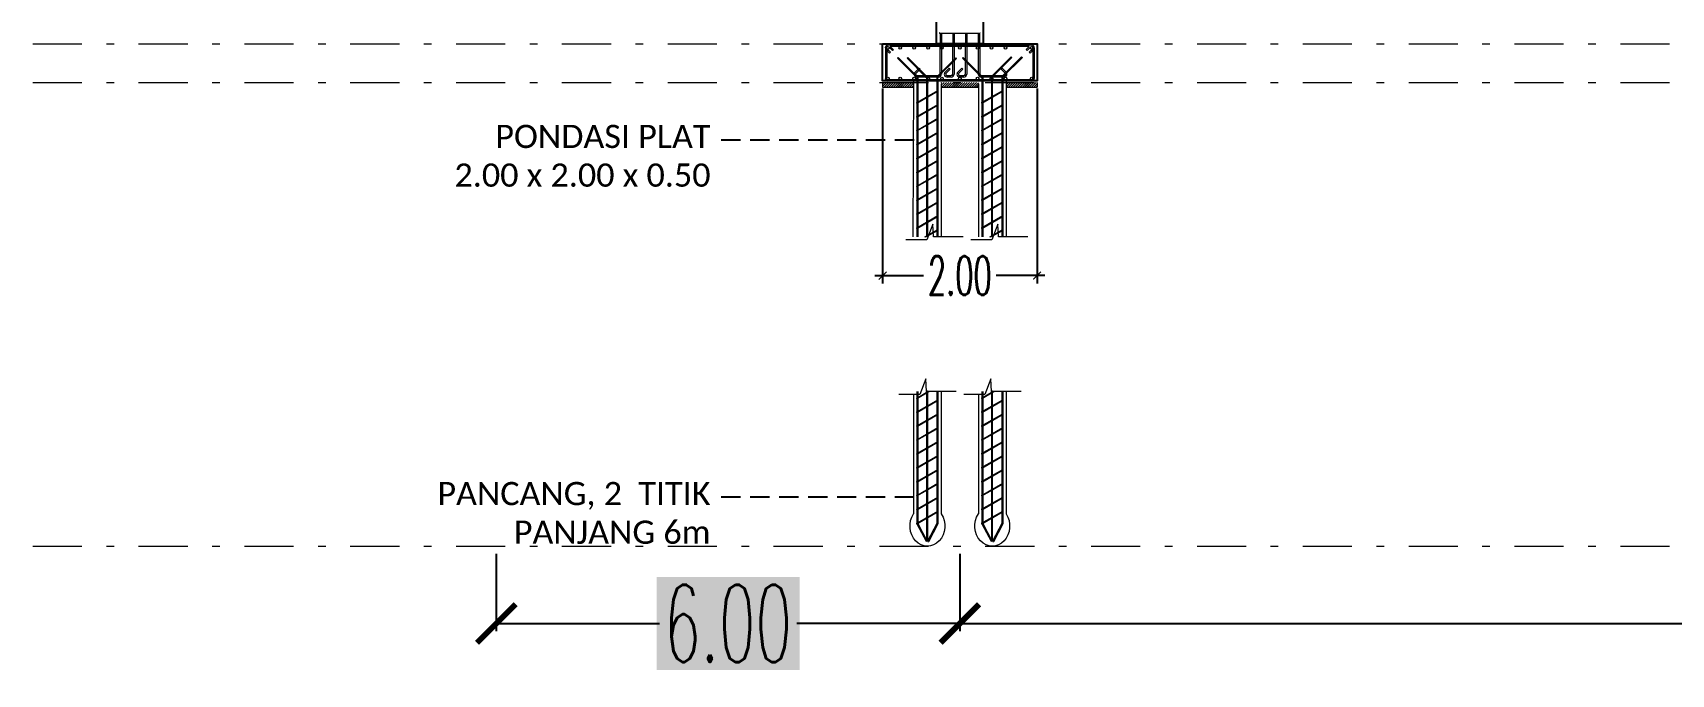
# Model space of a CAD drawing. Header units: millimetres. Extents: x 2175 to 3376, y 1504 to 1740.
# Drawn here: x 2881.23 to 2902.44, y 1550.16 to 1558.46 of the extents above; entities that cross this region are included whole.
import ezdxf

# ---------------------------------------------------------------- set-up
doc = ezdxf.new("R2010")
doc.units = ezdxf.units.MM
for name, pattern in [('DASHDOT2', [12.7, 6.35, -3.175, 0, -3.175]), ('DASHDOTX2', [50.8, 25.4, -12.7, 0, -12.7]), ('DASHED', [19.05, 12.7, -6.35]), ('HIDDEN', [0.375, 0.25, -0.125])]:
    doc.linetypes.add(name, pattern=pattern)
doc.layers.add('As Atap', color=3, linetype='DASHDOTX2', lineweight=40)
doc.layers.add('Garis Dim', color=131, linetype='DASHED', lineweight=9)
for name, color, linetype in [('dinding baru', 142, 'Continuous'), ('GR', 7, 'Continuous'), ('TEXT', 7, 'Continuous'), ('WF 150', 5, 'Continuous')]:
    doc.layers.add(name, color=color, linetype=linetype)
doc.layers.add('Layer2', color=7, linetype='DASHED', lineweight=40, true_color=0x238759)
doc.styles.add('-DIM2', font='simplex.shx', dxfattribs={"width": 0.55})
doc.styles.get("Standard").update_dxf_attribs({"font": 'arial.ttf'})
doc.dimstyles.new('DIMENSI MUSHOLLAH', dxfattribs={"dimtxt": 0.5, "dimasz": 0.1, "dimexe": 0.1, "dimexo": 0.1, "dimgap": 0.05, "dimtad": 0, "dimtih": 1, "dimtoh": 1, "dimzin": 0, "dimdsep": 46, "dimtxsty": '-DIM2', "dimblk": 'ARCHTICK', "dimcen": 0.3, "dimdle": 0.1, "dimclrd": 1, "dimclre": 1, "dimclrt": 2, "dimadec": 0, "dimazin": 0, "dimtfac": 1, "dimtix": 1, "dimtofl": 0, "dimtmove": 0, "dimatfit": 3, "dimldrblk": 'ARCHTICK', "dimfxl": 1, "dimtolj": 1, "dimtzin": 0, "dimarcsym": 0})
doc.dimstyles.new('DIMENSI WARNA 2.1', dxfattribs={"dimtxt": 1, "dimasz": 0.5, "dimexe": 0.1, "dimexo": 0.1, "dimgap": 0.05, "dimtad": 0, "dimtih": 1, "dimtoh": 1, "dimrnd": 0.0025, "dimzin": 0, "dimdsep": 46, "dimtxsty": '-DIM2', "dimblk": 'ARCHTICK', "dimcen": 0.1, "dimclrd": 1, "dimclre": 1, "dimclrt": 256, "dimadec": 0, "dimazin": 0, "dimtfac": 1, "dimtofl": 0, "dimtmove": 0, "dimatfit": 3, "dimldrblk": 'ARCHTICK', "dimfxl": 0.18, "dimtfill": 2, "dimtfillclr": 256, "dimtolj": 1, "dimtzin": 0, "dimarcsym": 0})

# ---------------------------------------------------------------- blocks, each defined once
blk = doc.blocks.new('_ArchTick')
at = {"color": 0, "linetype": 'ByBlock', "const_width": 0.15}
blk.add_lwpolyline([(-0.5, -0.5), (0.5, 0.5)], dxfattribs=at)
blk = doc.blocks.new('*D807')
at = {"layer": 'Defpoints', "color": 0, "transparency": 16777216}
for p in [(2893.232, 1551.821), (2923.232, 1551.821), (2923.232, 1550.821)]:
    blk.add_point(p, dxfattribs=at)
at = {"layer": 'GR', "color": 1, "lineweight": -2, "transparency": 16777216}
for p, q in [((2893.232, 1551.721), (2893.232, 1550.721)), ((2923.232, 1551.721), (2923.232, 1550.721)), ((2893.232, 1550.821), (2907.082, 1550.821)), ((2923.232, 1550.821), (2909.382, 1550.821))]:
    blk.add_line(p, q, dxfattribs=at)
at = {"layer": 'GR', "color": 1, "lineweight": -2, "transparency": 16777216, "xscale": 0.5, "yscale": 0.5, "zscale": 0.5, "rotation": 180}
blk.add_blockref('_ArchTick', (2893.232, 1550.821), dxfattribs=at)
at = {"layer": 'GR', "color": 1, "lineweight": -2, "transparency": 16777216, "xscale": 0.5, "yscale": 0.5, "zscale": 0.5}
blk.add_blockref('_ArchTick', (2923.232, 1550.821), dxfattribs=at)
at = {"layer": 'GR', "color": 240, "transparency": 16777216, "insert": (2908.232, 1550.821), "char_height": 1, "attachment_point": 5, "style": '-DIM2', "bg_fill": 1, "box_fill_scale": 1.1, "bg_fill_color": 256, "bg_fill_true_color": 16180224, "bg_fill_transparency": 0}
blk.add_mtext('\\A1;30.00', dxfattribs=at)
blk = doc.blocks.new('*D642')
at = {"layer": 'Defpoints', "color": 0, "transparency": 16777216}
for p in [(2892.232, 1557.841), (2894.232, 1557.841), (2894.232, 1555.321)]:
    blk.add_point(p, dxfattribs=at)
at = {"layer": 'dinding baru', "color": 1, "linetype": 'Continuous', "lineweight": -2, "transparency": 16777216}
for p, q in [((2892.232, 1557.741), (2892.232, 1555.221)), ((2894.232, 1557.741), (2894.232, 1555.221))]:
    blk.add_line(p, q, dxfattribs=at)
at = {"layer": 'dinding baru', "color": 1, "lineweight": -2, "transparency": 16777216}
for p, q in [((2892.132, 1555.321), (2892.763, 1555.321)), ((2894.332, 1555.321), (2893.701, 1555.321))]:
    blk.add_line(p, q, dxfattribs=at)
at = {"layer": 'dinding baru', "color": 1, "lineweight": -2, "transparency": 16777216, "xscale": 0.1, "yscale": 0.1, "zscale": 0.1, "rotation": 180}
blk.add_blockref('_ArchTick', (2892.232, 1555.321), dxfattribs=at)
at = {"layer": 'dinding baru', "color": 1, "lineweight": -2, "transparency": 16777216, "xscale": 0.1, "yscale": 0.1, "zscale": 0.1}
blk.add_blockref('_ArchTick', (2894.232, 1555.321), dxfattribs=at)
at = {"layer": 'dinding baru', "color": 2, "lineweight": 0, "transparency": 16777216, "insert": (2893.232, 1555.321), "char_height": 0.5, "attachment_point": 5, "style": '-DIM2'}
blk.add_mtext('\\A1;2.00', dxfattribs=at)
blk = doc.blocks.new('*D658')
at = {"layer": 'Defpoints', "color": 0, "transparency": 16777216}
for p in [(2887.232, 1551.821), (2893.232, 1551.821), (2887.232, 1550.821)]:
    blk.add_point(p, dxfattribs=at)
at = {"layer": 'GR', "color": 1, "lineweight": -2, "transparency": 16777216}
for p, q in [((2887.232, 1551.721), (2887.232, 1550.721)), ((2893.232, 1551.721), (2893.232, 1550.721)), ((2887.232, 1550.821), (2889.344, 1550.821)), ((2893.232, 1550.821), (2891.12, 1550.821))]:
    blk.add_line(p, q, dxfattribs=at)
at = {"layer": 'GR', "color": 1, "lineweight": -2, "transparency": 16777216, "xscale": 0.5, "yscale": 0.5, "zscale": 0.5, "rotation": 180}
blk.add_blockref('_ArchTick', (2887.232, 1550.821), dxfattribs=at)
at = {"layer": 'GR', "color": 1, "lineweight": -2, "transparency": 16777216, "xscale": 0.5, "yscale": 0.5, "zscale": 0.5}
blk.add_blockref('_ArchTick', (2893.232, 1550.821), dxfattribs=at)
at = {"layer": 'GR', "color": 240, "transparency": 16777216, "insert": (2890.232, 1550.821), "char_height": 1, "attachment_point": 5, "style": '-DIM2', "bg_fill": 1, "box_fill_scale": 1.1, "bg_fill_color": 256, "bg_fill_true_color": 16180224, "bg_fill_transparency": 0}
blk.add_mtext('\\A1;6.00', dxfattribs=at)

msp = doc.modelspace()

# ---------------------------------------------------------------- hatches: boundary and pattern name
at = {"layer": 'Layer2', "linetype": 'ByBlock', "lineweight": 5}
h = msp.add_hatch(dxfattribs=at)
h.set_pattern_fill('JIS_LC_8', scale=0.0027, style=0)
h.set_pattern_definition([(45, (-85.533336, 327.749206), (-0.01489166881, 0.01489166881), []), (45, (-85.532256, 327.749206), (-0.01489166881, 0.01489166881), [])])
h.paths.add_polyline_path([(2892.632, 1557.819), (2892.232, 1557.82), (2892.232, 1557.76), (2892.632, 1557.759)])
h.paths.add_polyline_path([(2892.992, 1557.821), (2892.992, 1557.821), (2892.992, 1557.761), (2892.992, 1557.761)])
h.paths.add_polyline_path([(2893.472, 1557.821), (2892.992, 1557.821), (2892.992, 1557.761), (2893.472, 1557.761)])
h.paths.add_polyline_path([(2894.232, 1557.821), (2893.832, 1557.821), (2893.832, 1557.761), (2894.232, 1557.761)])

# ---------------------------------------------------------------- linework, layer by layer
at = {"linetype": 'HIDDEN'}
for p, q in [((2892.642, 1557.073), (2890.129, 1557.073)), ((2892.642, 1552.453), (2890.129, 1552.453))]:
    msp.add_line(p, q, dxfattribs=at)
at = {"layer": 'As Atap', "color": 0, "linetype": 'ByBlock', "lineweight": 5}
for p, q in [((2892.977, 1558.455), (2892.977, 1558.319)), ((2892.993, 1558.455), (2892.993, 1558.319)), ((2893.142, 1558.455), (2893.142, 1558.319)), ((2893.157, 1558.455), (2893.157, 1558.319)), ((2893.306, 1558.455), (2893.306, 1558.319)), ((2893.322, 1558.455), (2893.322, 1558.319)), ((2893.471, 1558.455), (2893.471, 1558.319)), ((2893.486, 1558.455), (2893.486, 1558.319)), ((2892.268, 1558.269), (2892.268, 1557.872)), ((2892.285, 1558.239), (2892.285, 1557.877)), ((2892.973, 1558.286), (2892.973, 1557.928)), ((2892.993, 1558.286), (2892.993, 1557.937)), ((2893.138, 1558.286), (2893.138, 1557.928)), ((2893.157, 1558.286), (2893.157, 1557.928)), ((2893.302, 1558.286), (2893.302, 1557.928)), ((2893.322, 1558.286), (2893.322, 1557.928)), ((2893.471, 1558.286), (2893.471, 1557.931)), ((2893.49, 1558.286), (2893.49, 1557.929)), ((2894.179, 1558.239), (2894.179, 1557.872)), ((2894.196, 1558.269), (2894.196, 1557.872)), ((2892.676, 1557.882), (2892.676, 1557.856)), ((2892.677, 1557.856), (2892.677, 1557.562)), ((2892.688, 1557.882), (2892.688, 1557.856)), ((2892.689, 1557.856), (2892.689, 1557.569)), ((2892.8, 1557.882), (2892.8, 1557.632)), ((2892.812, 1557.887), (2892.812, 1557.639)), ((2892.933, 1557.894), (2892.933, 1557.856)), ((2892.934, 1557.856), (2892.934, 1557.71)), ((2892.945, 1557.889), (2892.945, 1557.856)), ((2892.946, 1557.856), (2892.946, 1557.717)), ((2892.993, 1557.937), (2892.993, 1557.928)), ((2893.517, 1557.882), (2893.517, 1557.856)), ((2893.517, 1557.882), (2893.517, 1557.856)), ((2893.518, 1557.839), (2893.518, 1557.562)), ((2893.529, 1557.882), (2893.529, 1557.856)), ((2893.529, 1557.882), (2893.529, 1557.856)), ((2893.53, 1557.839), (2893.53, 1557.569)), ((2893.64, 1557.889), (2893.64, 1557.632)), ((2893.652, 1557.889), (2893.652, 1557.639)), ((2893.774, 1557.887), (2893.774, 1557.856)), ((2893.775, 1557.839), (2893.775, 1557.721)), ((2893.775, 1557.839), (2893.775, 1557.71)), ((2893.786, 1557.887), (2893.786, 1557.856)), ((2893.787, 1557.839), (2893.787, 1557.721)), ((2893.787, 1557.839), (2893.787, 1557.717)), ((2893.839, 1557.856), (2893.839, 1557.856)), ((2893.839, 1557.856), (2893.839, 1557.856)), ((2892.8, 1557.624), (2892.8, 1557.452)), ((2892.812, 1557.631), (2892.812, 1557.459)), ((2892.934, 1557.702), (2892.934, 1557.53)), ((2892.946, 1557.709), (2892.946, 1557.537)), ((2893.64, 1557.624), (2893.64, 1557.452)), ((2893.652, 1557.631), (2893.652, 1557.459)), ((2893.775, 1557.702), (2893.775, 1557.53)), ((2893.787, 1557.709), (2893.787, 1557.537)), ((2892.677, 1557.553), (2892.677, 1557.382)), ((2892.689, 1557.56), (2892.689, 1557.389)), ((2892.689, 1557.38), (2892.689, 1557.209)), ((2892.8, 1557.444), (2892.8, 1557.272)), ((2892.812, 1557.451), (2892.812, 1557.279)), ((2892.934, 1557.522), (2892.934, 1557.35)), ((2892.946, 1557.529), (2892.946, 1557.357)), ((2893.518, 1557.553), (2893.518, 1557.382)), ((2893.53, 1557.56), (2893.53, 1557.389)), ((2893.53, 1557.38), (2893.53, 1557.209)), ((2893.64, 1557.444), (2893.64, 1557.272)), ((2893.652, 1557.451), (2893.652, 1557.279)), ((2893.775, 1557.522), (2893.775, 1557.35)), ((2893.787, 1557.529), (2893.787, 1557.357)), ((2892.677, 1557.373), (2892.677, 1557.202)), ((2892.677, 1557.193), (2892.677, 1557.022)), ((2892.689, 1557.2), (2892.689, 1557.029)), ((2892.8, 1557.264), (2892.8, 1557.092)), ((2892.812, 1557.271), (2892.812, 1557.099)), ((2892.934, 1557.342), (2892.934, 1557.17)), ((2892.946, 1557.349), (2892.946, 1557.177)), ((2892.946, 1557.169), (2892.946, 1556.997)), ((2893.518, 1557.373), (2893.518, 1557.202)), ((2893.518, 1557.193), (2893.518, 1557.022)), ((2893.53, 1557.2), (2893.53, 1557.029)), ((2893.64, 1557.264), (2893.64, 1557.092)), ((2893.652, 1557.271), (2893.652, 1557.099)), ((2893.775, 1557.342), (2893.775, 1557.17)), ((2893.787, 1557.349), (2893.787, 1557.177)), ((2893.787, 1557.169), (2893.787, 1556.997)), ((2892.677, 1557.013), (2892.677, 1556.842)), ((2892.689, 1557.02), (2892.689, 1556.849)), ((2892.8, 1557.084), (2892.8, 1556.912)), ((2892.812, 1557.091), (2892.812, 1556.919)), ((2892.934, 1557.162), (2892.934, 1556.99)), ((2892.934, 1556.982), (2892.934, 1556.81)), ((2892.946, 1556.989), (2892.946, 1556.817)), ((2893.518, 1557.013), (2893.518, 1556.842)), ((2893.53, 1557.02), (2893.53, 1556.849)), ((2893.64, 1557.084), (2893.64, 1556.912)), ((2893.652, 1557.091), (2893.652, 1556.919)), ((2893.775, 1557.162), (2893.775, 1556.99)), ((2893.775, 1556.982), (2893.775, 1556.81)), ((2893.775, 1556.982), (2893.775, 1556.81)), ((2893.787, 1556.989), (2893.787, 1556.817)), ((2893.787, 1556.989), (2893.787, 1556.817)), ((2892.677, 1556.833), (2892.677, 1556.662)), ((2892.689, 1556.84), (2892.689, 1556.669)), ((2892.8, 1556.904), (2892.8, 1556.732)), ((2892.812, 1556.911), (2892.812, 1556.739)), ((2892.934, 1556.802), (2892.934, 1556.63)), ((2892.946, 1556.809), (2892.946, 1556.637)), ((2893.518, 1556.833), (2893.518, 1556.662)), ((2893.518, 1556.833), (2893.518, 1556.662)), ((2893.53, 1556.84), (2893.53, 1556.669)), ((2893.53, 1556.84), (2893.53, 1556.669)), ((2893.64, 1556.904), (2893.64, 1556.732)), ((2893.64, 1556.904), (2893.64, 1556.732)), ((2893.652, 1556.911), (2893.652, 1556.739)), ((2893.652, 1556.911), (2893.652, 1556.739)), ((2893.775, 1556.802), (2893.775, 1556.63)), ((2893.787, 1556.809), (2893.787, 1556.637)), ((2892.677, 1556.653), (2892.677, 1556.482)), ((2892.689, 1556.66), (2892.689, 1556.489)), ((2892.8, 1556.724), (2892.8, 1556.552)), ((2892.8, 1556.544), (2892.8, 1556.372)), ((2892.812, 1556.731), (2892.812, 1556.559)), ((2892.812, 1556.551), (2892.812, 1556.379)), ((2892.934, 1556.622), (2892.934, 1556.45)), ((2892.946, 1556.629), (2892.946, 1556.457)), ((2893.518, 1556.653), (2893.518, 1556.482)), ((2893.53, 1556.66), (2893.53, 1556.489)), ((2893.64, 1556.724), (2893.64, 1556.552)), ((2893.64, 1556.544), (2893.64, 1556.372)), ((2893.652, 1556.731), (2893.652, 1556.559)), ((2893.652, 1556.551), (2893.652, 1556.379)), ((2893.775, 1556.622), (2893.775, 1556.45)), ((2893.787, 1556.629), (2893.787, 1556.457)), ((2892.677, 1556.473), (2892.677, 1556.302)), ((2892.689, 1556.48), (2892.689, 1556.309)), ((2892.8, 1556.364), (2892.8, 1556.192)), ((2892.812, 1556.371), (2892.812, 1556.199)), ((2892.934, 1556.442), (2892.934, 1556.27)), ((2892.946, 1556.449), (2892.946, 1556.277)), ((2893.518, 1556.473), (2893.518, 1556.302)), ((2893.53, 1556.48), (2893.53, 1556.309)), ((2893.64, 1556.364), (2893.64, 1556.192)), ((2893.652, 1556.371), (2893.652, 1556.199)), ((2893.775, 1556.442), (2893.775, 1556.27)), ((2893.787, 1556.449), (2893.787, 1556.277)), ((2892.677, 1556.293), (2892.677, 1556.122)), ((2892.677, 1556.113), (2892.677, 1555.942)), ((2892.689, 1556.3), (2892.689, 1556.129)), ((2892.689, 1556.12), (2892.689, 1555.949)), ((2892.8, 1556.184), (2892.8, 1556.012)), ((2892.812, 1556.191), (2892.812, 1556.019)), ((2892.934, 1556.262), (2892.934, 1556.09)), ((2892.946, 1556.269), (2892.946, 1556.097)), ((2893.518, 1556.293), (2893.518, 1556.122)), ((2893.518, 1556.113), (2893.518, 1555.942)), ((2893.53, 1556.3), (2893.53, 1556.129)), ((2893.53, 1556.12), (2893.53, 1555.949)), ((2893.64, 1556.184), (2893.64, 1556.012)), ((2893.652, 1556.191), (2893.652, 1556.019)), ((2893.775, 1556.262), (2893.775, 1556.09)), ((2893.787, 1556.269), (2893.787, 1556.097)), ((2892.677, 1555.933), (2892.677, 1555.821)), ((2892.689, 1555.94), (2892.689, 1555.821)), ((2892.8, 1556.004), (2892.8, 1555.832)), ((2892.812, 1556.011), (2892.812, 1555.839)), ((2892.934, 1556.082), (2892.934, 1555.91)), ((2892.934, 1555.902), (2892.934, 1555.821)), ((2892.946, 1556.089), (2892.946, 1555.917)), ((2892.946, 1555.909), (2892.946, 1555.821)), ((2893.518, 1555.933), (2893.518, 1555.821)), ((2893.53, 1555.94), (2893.53, 1555.821)), ((2893.64, 1556.004), (2893.64, 1555.832)), ((2893.652, 1556.011), (2893.652, 1555.839)), ((2893.775, 1556.082), (2893.775, 1555.91)), ((2893.775, 1555.902), (2893.775, 1555.821)), ((2893.787, 1556.089), (2893.787, 1555.917)), ((2893.787, 1555.909), (2893.787, 1555.821)), ((2892.8, 1555.824), (2892.8, 1555.821)), ((2892.812, 1555.831), (2892.812, 1555.821)), ((2893.64, 1555.824), (2893.64, 1555.821)), ((2893.652, 1555.831), (2893.652, 1555.821)), ((2892.677, 1553.821), (2892.677, 1553.74)), ((2892.689, 1553.821), (2892.689, 1553.747)), ((2892.8, 1553.839), (2892.8, 1553.81)), ((2892.8, 1553.802), (2892.8, 1553.63)), ((2892.812, 1553.821), (2892.812, 1553.817)), ((2892.812, 1553.809), (2892.812, 1553.637)), ((2892.934, 1553.821), (2892.934, 1553.708)), ((2892.946, 1553.821), (2892.946, 1553.715)), ((2893.518, 1553.821), (2893.518, 1553.74)), ((2893.53, 1553.821), (2893.53, 1553.747)), ((2893.64, 1553.839), (2893.64, 1553.81)), ((2893.64, 1553.802), (2893.64, 1553.63)), ((2893.652, 1553.821), (2893.652, 1553.817)), ((2893.652, 1553.809), (2893.652, 1553.637)), ((2893.775, 1553.821), (2893.775, 1553.708)), ((2893.787, 1553.821), (2893.787, 1553.715)), ((2892.677, 1553.731), (2892.677, 1553.56)), ((2892.689, 1553.738), (2892.689, 1553.567)), ((2892.689, 1553.558), (2892.689, 1553.387)), ((2892.8, 1553.622), (2892.8, 1553.45)), ((2892.812, 1553.629), (2892.812, 1553.457)), ((2892.934, 1553.7), (2892.934, 1553.528)), ((2892.946, 1553.707), (2892.946, 1553.535)), ((2893.518, 1553.731), (2893.518, 1553.56)), ((2893.53, 1553.738), (2893.53, 1553.567)), ((2893.53, 1553.558), (2893.53, 1553.387)), ((2893.64, 1553.622), (2893.64, 1553.45)), ((2893.652, 1553.629), (2893.652, 1553.457)), ((2893.775, 1553.7), (2893.775, 1553.528)), ((2893.787, 1553.707), (2893.787, 1553.535)), ((2892.677, 1553.551), (2892.677, 1553.38)), ((2892.677, 1553.371), (2892.677, 1553.2)), ((2892.689, 1553.378), (2892.689, 1553.207)), ((2892.8, 1553.442), (2892.8, 1553.27)), ((2892.812, 1553.449), (2892.812, 1553.277)), ((2892.934, 1553.52), (2892.934, 1553.348)), ((2892.946, 1553.527), (2892.946, 1553.355)), ((2892.946, 1553.347), (2892.946, 1553.175)), ((2893.518, 1553.551), (2893.518, 1553.38)), ((2893.518, 1553.371), (2893.518, 1553.2)), ((2893.53, 1553.378), (2893.53, 1553.207)), ((2893.64, 1553.442), (2893.64, 1553.27)), ((2893.652, 1553.449), (2893.652, 1553.277)), ((2893.775, 1553.52), (2893.775, 1553.348)), ((2893.787, 1553.527), (2893.787, 1553.355)), ((2893.787, 1553.347), (2893.787, 1553.175)), ((2892.677, 1553.191), (2892.677, 1553.02)), ((2892.689, 1553.198), (2892.689, 1553.027)), ((2892.8, 1553.262), (2892.8, 1553.09)), ((2892.812, 1553.269), (2892.812, 1553.097)), ((2892.934, 1553.34), (2892.934, 1553.168)), ((2892.934, 1553.16), (2892.934, 1552.988)), ((2892.946, 1553.167), (2892.946, 1552.995)), ((2893.518, 1553.191), (2893.518, 1553.02)), ((2893.53, 1553.198), (2893.53, 1553.027)), ((2893.64, 1553.262), (2893.64, 1553.09)), ((2893.652, 1553.269), (2893.652, 1553.097)), ((2893.775, 1553.34), (2893.775, 1553.168)), ((2893.775, 1553.16), (2893.775, 1552.988)), ((2893.787, 1553.167), (2893.787, 1552.995)), ((2892.677, 1553.011), (2892.677, 1552.84)), ((2892.689, 1553.018), (2892.689, 1552.847)), ((2892.8, 1553.082), (2892.8, 1552.91)), ((2892.812, 1553.089), (2892.812, 1552.917)), ((2892.934, 1552.98), (2892.934, 1552.808)), ((2892.946, 1552.987), (2892.946, 1552.815)), ((2893.518, 1553.011), (2893.518, 1552.84)), ((2893.53, 1553.018), (2893.53, 1552.847)), ((2893.64, 1553.082), (2893.64, 1552.91)), ((2893.652, 1553.089), (2893.652, 1552.917)), ((2893.775, 1552.98), (2893.775, 1552.808)), ((2893.787, 1552.987), (2893.787, 1552.815)), ((2892.677, 1552.831), (2892.677, 1552.66)), ((2892.689, 1552.838), (2892.689, 1552.667)), ((2892.8, 1552.902), (2892.8, 1552.73)), ((2892.8, 1552.722), (2892.8, 1552.55)), ((2892.812, 1552.909), (2892.812, 1552.737)), ((2892.812, 1552.729), (2892.812, 1552.557)), ((2892.934, 1552.8), (2892.934, 1552.628)), ((2892.946, 1552.807), (2892.946, 1552.635)), ((2893.518, 1552.831), (2893.518, 1552.66)), ((2893.53, 1552.838), (2893.53, 1552.667)), ((2893.64, 1552.902), (2893.64, 1552.73)), ((2893.64, 1552.722), (2893.64, 1552.55)), ((2893.652, 1552.909), (2893.652, 1552.737)), ((2893.652, 1552.729), (2893.652, 1552.557)), ((2893.775, 1552.8), (2893.775, 1552.628)), ((2893.787, 1552.807), (2893.787, 1552.635)), ((2892.677, 1552.651), (2892.677, 1552.48)), ((2892.689, 1552.658), (2892.689, 1552.487)), ((2892.8, 1552.542), (2892.8, 1552.37)), ((2892.812, 1552.549), (2892.812, 1552.377)), ((2892.934, 1552.62), (2892.934, 1552.448)), ((2892.946, 1552.627), (2892.946, 1552.455)), ((2893.518, 1552.651), (2893.518, 1552.48)), ((2893.53, 1552.658), (2893.53, 1552.487)), ((2893.64, 1552.542), (2893.64, 1552.37)), ((2893.652, 1552.549), (2893.652, 1552.377)), ((2893.775, 1552.62), (2893.775, 1552.448)), ((2893.787, 1552.627), (2893.787, 1552.455)), ((2892.677, 1552.471), (2892.677, 1552.3)), ((2892.677, 1552.291), (2892.677, 1552.12)), ((2892.689, 1552.478), (2892.689, 1552.307)), ((2892.689, 1552.298), (2892.689, 1552.127)), ((2892.8, 1552.362), (2892.8, 1552.19)), ((2892.812, 1552.369), (2892.812, 1552.197)), ((2892.934, 1552.44), (2892.934, 1552.268)), ((2892.946, 1552.447), (2892.946, 1552.275)), ((2893.518, 1552.471), (2893.518, 1552.3)), ((2893.518, 1552.291), (2893.518, 1552.12)), ((2893.53, 1552.478), (2893.53, 1552.307)), ((2893.53, 1552.298), (2893.53, 1552.127)), ((2893.64, 1552.362), (2893.64, 1552.19)), ((2893.652, 1552.369), (2893.652, 1552.197)), ((2893.775, 1552.44), (2893.775, 1552.268)), ((2893.787, 1552.447), (2893.787, 1552.275)), ((2892.689, 1552.118), (2892.689, 1552.114)), ((2892.689, 1552.118), (2892.689, 1552.114)), ((2892.8, 1552.182), (2892.8, 1551.903)), ((2892.812, 1552.189), (2892.812, 1551.903)), ((2892.934, 1552.26), (2892.934, 1552.114)), ((2892.946, 1552.267), (2892.946, 1552.111)), ((2893.53, 1552.118), (2893.53, 1552.114)), ((2893.53, 1552.118), (2893.53, 1552.114)), ((2893.64, 1552.182), (2893.64, 1551.903)), ((2893.652, 1552.189), (2893.652, 1551.903)), ((2893.775, 1552.26), (2893.775, 1552.114)), ((2893.787, 1552.267), (2893.787, 1552.111))]:
    msp.add_line(p, q, dxfattribs=at)
at = {"layer": 'As Atap', "color": 7, "linetype": 'ByBlock', "lineweight": 5}
for p, q in [((2892.232, 1557.821), (2892.232, 1557.759)), ((2892.632, 1557.842), (2892.622, 1555.821)), ((2892.992, 1557.803), (2892.992, 1555.821)), ((2893.472, 1557.803), (2893.472, 1555.821)), ((2893.832, 1557.839), (2893.832, 1555.821)), ((2894.232, 1557.821), (2894.232, 1557.761)), ((2892.632, 1553.783), (2892.632, 1552.239)), ((2892.992, 1553.821), (2892.992, 1552.239)), ((2893.472, 1553.783), (2893.472, 1552.239)), ((2893.832, 1553.821), (2893.832, 1552.239))]:
    msp.add_line(p, q, dxfattribs=at)
at = {"layer": 'As Atap', "color": 2, "linetype": 'ByBlock', "lineweight": 5}
for p, q in [((2892.8, 1551.821), (2892.8, 1551.821)), ((2893.64, 1551.821), (2893.64, 1551.821))]:
    msp.add_line(p, q, dxfattribs=at)
at = {"layer": 'Garis Dim', "color": 0, "linetype": 'ByBlock', "lineweight": 5}
for p, q in [((2893.49, 1558.455), (2892.973, 1558.455)), ((2892.272, 1558.286), (2892.272, 1558.286)), ((2892.278, 1558.246), (2892.323, 1558.2)), ((2892.289, 1558.258), (2892.336, 1558.21)), ((2894.162, 1558.303), (2892.301, 1558.303)), ((2892.313, 1558.282), (2892.362, 1558.232)), ((2894.131, 1558.286), (2892.332, 1558.286)), ((2892.332, 1558.286), (2892.375, 1558.243)), ((2892.375, 1558.243), (2892.362, 1558.232)), ((2894.131, 1558.286), (2894.091, 1558.245)), ((2894.091, 1558.245), (2894.103, 1558.234)), ((2894.149, 1558.28), (2894.103, 1558.234)), ((2894.175, 1558.258), (2894.128, 1558.212)), ((2894.186, 1558.246), (2894.141, 1558.201)), ((2892.336, 1558.21), (2892.323, 1558.2)), ((2892.434, 1558.144), (2892.425, 1558.135)), ((2892.675, 1557.886), (2892.425, 1558.135)), ((2892.683, 1557.895), (2892.434, 1558.144)), ((2892.558, 1558.141), (2892.549, 1558.133)), ((2892.8, 1557.882), (2892.549, 1558.133)), ((2892.812, 1557.887), (2892.558, 1558.141)), ((2892.933, 1557.894), (2893.179, 1558.14)), ((2892.945, 1557.889), (2893.187, 1558.131)), ((2893.179, 1558.14), (2893.187, 1558.131)), ((2893.275, 1558.144), (2893.266, 1558.135)), ((2893.515, 1557.886), (2893.266, 1558.135)), ((2893.524, 1557.894), (2893.275, 1558.144)), ((2893.646, 1557.9), (2893.898, 1558.153)), ((2893.653, 1557.891), (2893.906, 1558.144)), ((2893.779, 1557.9), (2894.032, 1558.152)), ((2893.788, 1557.891), (2894.041, 1558.144)), ((2893.898, 1558.153), (2893.906, 1558.144)), ((2894.032, 1558.152), (2894.041, 1558.144)), ((2894.128, 1558.212), (2894.141, 1558.201)), ((2894.162, 1557.856), (2892.301, 1557.856)), ((2894.062, 1557.839), (2892.301, 1557.839)), ((2894.162, 1557.839), (2892.301, 1557.839)), ((2892.652, 1557.955), (2892.704, 1558.007)), ((2892.665, 1557.941), (2892.717, 1557.993)), ((2892.954, 1557.908), (2892.679, 1557.908)), ((2892.954, 1557.889), (2892.679, 1557.889)), ((2892.704, 1558.007), (2892.717, 1557.993)), ((2893.042, 1557.955), (2893.094, 1558.007)), ((2893.055, 1557.941), (2893.107, 1557.993)), ((2893.119, 1557.908), (2893.069, 1557.908)), ((2893.119, 1557.889), (2893.069, 1557.889)), ((2893.094, 1558.007), (2893.107, 1557.993)), ((2893.206, 1557.955), (2893.258, 1558.007)), ((2893.22, 1557.941), (2893.272, 1557.993)), ((2893.283, 1557.908), (2893.233, 1557.908)), ((2893.283, 1557.889), (2893.233, 1557.889)), ((2893.258, 1558.007), (2893.272, 1557.993)), ((2893.804, 1557.908), (2893.509, 1557.908)), ((2893.804, 1557.889), (2893.509, 1557.889)), ((2893.515, 1557.886), (2893.512, 1557.889)), ((2893.779, 1558.007), (2893.765, 1557.993)), ((2893.817, 1557.941), (2893.765, 1557.993)), ((2893.831, 1557.955), (2893.779, 1558.007)), ((2892.674, 1557.56), (2892.946, 1557.717)), ((2892.677, 1557.553), (2892.95, 1557.711)), ((2893.514, 1557.56), (2893.787, 1557.717)), ((2893.518, 1557.553), (2893.791, 1557.711)), ((2892.674, 1557.38), (2892.946, 1557.537)), ((2892.677, 1557.373), (2892.95, 1557.531)), ((2893.514, 1557.38), (2893.787, 1557.537)), ((2893.518, 1557.373), (2893.791, 1557.531)), ((2892.674, 1557.2), (2892.946, 1557.357)), ((2892.674, 1557.02), (2892.946, 1557.177)), ((2892.677, 1557.193), (2892.95, 1557.351)), ((2892.677, 1557.013), (2892.95, 1557.171)), ((2893.514, 1557.2), (2893.787, 1557.357)), ((2893.514, 1557.02), (2893.787, 1557.177)), ((2893.518, 1557.193), (2893.791, 1557.351)), ((2893.518, 1557.013), (2893.791, 1557.171)), ((2892.674, 1556.84), (2892.946, 1556.997)), ((2892.677, 1556.833), (2892.95, 1556.991)), ((2893.514, 1556.84), (2893.787, 1556.997)), ((2893.518, 1556.833), (2893.791, 1556.991)), ((2892.674, 1556.66), (2892.946, 1556.817)), ((2892.677, 1556.653), (2892.95, 1556.811)), ((2893.514, 1556.66), (2893.787, 1556.817)), ((2893.514, 1556.66), (2893.787, 1556.817)), ((2893.518, 1556.653), (2893.791, 1556.811)), ((2893.518, 1556.653), (2893.791, 1556.811)), ((2892.674, 1556.48), (2892.946, 1556.637)), ((2892.677, 1556.473), (2892.95, 1556.631)), ((2893.514, 1556.48), (2893.787, 1556.637)), ((2893.518, 1556.473), (2893.791, 1556.631)), ((2892.674, 1556.3), (2892.946, 1556.457)), ((2892.677, 1556.293), (2892.95, 1556.451)), ((2893.514, 1556.3), (2893.787, 1556.457)), ((2893.518, 1556.293), (2893.791, 1556.451)), ((2892.674, 1556.12), (2892.946, 1556.277)), ((2892.677, 1556.113), (2892.95, 1556.271)), ((2893.514, 1556.12), (2893.787, 1556.277)), ((2893.518, 1556.113), (2893.791, 1556.271)), ((2892.674, 1555.94), (2892.946, 1556.097)), ((2892.677, 1555.933), (2892.95, 1556.091)), ((2892.78, 1555.821), (2892.946, 1555.917)), ((2892.794, 1555.821), (2892.95, 1555.911)), ((2893.514, 1555.94), (2893.787, 1556.097)), ((2893.518, 1555.933), (2893.791, 1556.091)), ((2893.621, 1555.821), (2893.787, 1555.917)), ((2893.635, 1555.821), (2893.791, 1555.911)), ((2892.674, 1553.738), (2892.818, 1553.821)), ((2892.677, 1553.731), (2892.832, 1553.821)), ((2893.514, 1553.738), (2893.659, 1553.821)), ((2893.518, 1553.731), (2893.673, 1553.821)), ((2892.674, 1553.558), (2892.946, 1553.715)), ((2892.677, 1553.551), (2892.95, 1553.709)), ((2893.514, 1553.558), (2893.787, 1553.715)), ((2893.518, 1553.551), (2893.791, 1553.709)), ((2892.674, 1553.378), (2892.946, 1553.535)), ((2892.674, 1553.198), (2892.946, 1553.355)), ((2892.677, 1553.371), (2892.95, 1553.529)), ((2892.677, 1553.191), (2892.95, 1553.349)), ((2893.514, 1553.378), (2893.787, 1553.535)), ((2893.514, 1553.198), (2893.787, 1553.355)), ((2893.518, 1553.371), (2893.791, 1553.529)), ((2893.518, 1553.191), (2893.791, 1553.349)), ((2892.674, 1553.018), (2892.946, 1553.175)), ((2892.677, 1553.011), (2892.95, 1553.169)), ((2893.514, 1553.018), (2893.787, 1553.175)), ((2893.518, 1553.011), (2893.791, 1553.169)), ((2892.674, 1552.838), (2892.946, 1552.995)), ((2892.677, 1552.831), (2892.95, 1552.989)), ((2893.514, 1552.838), (2893.787, 1552.995)), ((2893.518, 1552.831), (2893.791, 1552.989)), ((2892.674, 1552.658), (2892.946, 1552.815)), ((2892.677, 1552.651), (2892.95, 1552.809)), ((2893.514, 1552.658), (2893.787, 1552.815)), ((2893.518, 1552.651), (2893.791, 1552.809)), ((2892.674, 1552.478), (2892.946, 1552.635)), ((2892.677, 1552.471), (2892.95, 1552.629)), ((2893.514, 1552.478), (2893.787, 1552.635)), ((2893.518, 1552.471), (2893.791, 1552.629)), ((2892.674, 1552.298), (2892.946, 1552.455)), ((2892.677, 1552.291), (2892.95, 1552.449)), ((2893.514, 1552.298), (2893.787, 1552.455)), ((2893.518, 1552.291), (2893.791, 1552.449)), ((2892.674, 1552.118), (2892.946, 1552.275)), ((2892.677, 1552.111), (2892.95, 1552.269)), ((2892.677, 1552.111), (2892.795, 1551.885)), ((2892.689, 1552.114), (2892.806, 1551.891)), ((2892.934, 1552.114), (2892.814, 1551.884)), ((2892.946, 1552.111), (2892.825, 1551.879)), ((2893.514, 1552.118), (2893.787, 1552.275)), ((2893.518, 1552.111), (2893.791, 1552.269)), ((2893.518, 1552.111), (2893.636, 1551.885)), ((2893.53, 1552.114), (2893.646, 1551.891)), ((2893.775, 1552.114), (2893.655, 1551.884)), ((2893.787, 1552.111), (2893.666, 1551.879)), ((2892.795, 1551.885), (2892.806, 1551.891)), ((2892.8, 1551.903), (2892.812, 1551.903)), ((2892.814, 1551.884), (2892.825, 1551.879)), ((2893.636, 1551.885), (2893.646, 1551.891)), ((2893.64, 1551.903), (2893.652, 1551.903)), ((2893.655, 1551.884), (2893.666, 1551.879))]:
    msp.add_line(p, q, dxfattribs=at)
at = {"layer": 'Garis Dim', "linetype": 'DASHDOT2', "ltscale": 0.1}
for p, q in [((2881.232, 1558.321), (2933.737, 1558.321)), ((2881.232, 1557.821), (2933.737, 1557.821)), ((2881.232, 1551.821), (2933.732, 1551.821))]:
    msp.add_line(p, q, dxfattribs=at)
at = {"layer": 'Garis Dim', "color": 7, "linetype": 'ByBlock', "lineweight": 5}
for p, q in [((2892.232, 1557.759), (2892.631, 1557.759)), ((2892.992, 1557.761), (2893.472, 1557.761)), ((2893.832, 1557.761), (2894.232, 1557.761))]:
    msp.add_line(p, q, dxfattribs=at)
at = {"layer": 'Garis Dim', "color": 0, "linetype": 'ByBlock', "lineweight": 5}
for centre in [(2892.301, 1558.269), (2892.461, 1558.269), (2892.641, 1558.269), (2892.821, 1558.269), (2893.001, 1558.269), (2893.232, 1558.269), (2893.462, 1558.269), (2893.642, 1558.269), (2893.822, 1558.269), (2894.162, 1558.269), (2892.301, 1557.872), (2892.461, 1557.872), (2892.641, 1557.872), (2892.821, 1557.872), (2893.001, 1557.872), (2893.232, 1557.872), (2893.462, 1557.872), (2893.642, 1557.872), (2893.822, 1557.872), (2894.162, 1557.872)]:
    msp.add_circle(centre, 0.0168, dxfattribs=at)
for centre, radius, start, end in [((2892.973, 1558.459), 0.00384, 90, 270.0006), ((2893.49, 1558.459), 0.00384, 270, 90), ((2892.301, 1558.269), 0.0336, 90, 180), ((2892.301, 1558.269), 0.0336, 90, 225), ((2892.301, 1558.269), 0.0336, 90, 180), ((2892.301, 1558.269), 0.0168, 90, 180), ((2894.162, 1558.269), 0.0336, 0, 90), ((2894.162, 1558.269), 0.0336, 0, 90), ((2894.162, 1558.269), 0.0336, 315, 90), ((2894.162, 1558.269), 0.0168, 0, 90), ((2892.301, 1557.872), 0.0336, 180, 270), ((2892.301, 1557.872), 0.0168, 180, 270), ((2892.679, 1557.928), 0.0384, 135, 270), ((2892.679, 1557.928), 0.0192, 135, 270), ((2892.67, 1557.882), 0.018, 0, 45), ((2892.79, 1557.882), 0.006, 0, 45), ((2892.954, 1557.928), 0.0192, 270, 0), ((2892.954, 1557.928), 0.0384, 270, 0), ((2893.069, 1557.928), 0.0384, 135, 270), ((2893.069, 1557.928), 0.0192, 135, 270), ((2893.119, 1557.928), 0.0192, 270, 0), ((2893.119, 1557.928), 0.0384, 270, 360), ((2893.233, 1557.928), 0.0384, 135, 270), ((2893.233, 1557.928), 0.0192, 135, 270), ((2893.283, 1557.928), 0.0192, 270, 0), ((2893.283, 1557.928), 0.0384, 270, 0), ((2893.509, 1557.928), 0.0384, 180, 270), ((2893.509, 1557.928), 0.0192, 180, 270), ((2893.511, 1557.882), 0.006, 0, 45), ((2893.511, 1557.882), 0.018, 0, 44.6685), ((2893.658, 1557.887), 0.018, 135, 173.2828), ((2893.658, 1557.888), 0.00601, 147.962, 190.0892), ((2893.792, 1557.887), 0.018, 135, 180), ((2893.792, 1557.887), 0.006, 135, 180), ((2893.804, 1557.928), 0.0384, 270, 45), ((2893.804, 1557.928), 0.0192, 270, 45), ((2894.162, 1557.872), 0.0336, 270, 0), ((2894.162, 1557.872), 0.0168, 270, 0), ((2892.948, 1557.714), 0.0036, 298.5406, 121.4606), ((2893.789, 1557.714), 0.0036, 298.5406, 121.4606), ((2892.675, 1557.556), 0.0036, 120.0006, 300.0006), ((2892.675, 1557.376), 0.0036, 120.0006, 300.0006), ((2892.948, 1557.534), 0.0036, 298.5406, 121.4606), ((2893.516, 1557.556), 0.0036, 120.0006, 300.0006), ((2893.516, 1557.376), 0.0036, 120.0006, 300.0006), ((2893.789, 1557.534), 0.0036, 298.5406, 121.4606), ((2892.675, 1557.196), 0.0036, 120.0006, 300.0006), ((2892.948, 1557.354), 0.0036, 298.5406, 121.4606), ((2892.948, 1557.174), 0.0036, 298.5406, 121.4606), ((2893.516, 1557.196), 0.0036, 120.0006, 300.0006), ((2893.789, 1557.354), 0.0036, 298.5406, 121.4606), ((2893.789, 1557.174), 0.0036, 298.5406, 121.4606), ((2892.675, 1557.016), 0.0036, 120.0006, 300.0006), ((2892.948, 1556.994), 0.0036, 298.5406, 121.4606), ((2893.516, 1557.016), 0.0036, 120.0006, 300.0006), ((2893.789, 1556.994), 0.0036, 298.5406, 121.4606), ((2892.675, 1556.836), 0.0036, 120.0006, 300.0006), ((2892.948, 1556.814), 0.0036, 298.5406, 121.4606), ((2893.516, 1556.836), 0.0036, 120.0006, 300.0006), ((2893.789, 1556.814), 0.0036, 298.5406, 121.4606), ((2893.789, 1556.814), 0.0036, 298.5406, 121.4606), ((2892.675, 1556.656), 0.0036, 120.0006, 300.0006), ((2892.948, 1556.634), 0.0036, 298.5406, 121.4606), ((2893.516, 1556.656), 0.0036, 120.0006, 300.0006), ((2893.516, 1556.656), 0.0036, 120.0006, 300.0006), ((2893.789, 1556.634), 0.0036, 298.5406, 121.4606), ((2892.675, 1556.476), 0.0036, 120.0006, 300.0006), ((2892.948, 1556.454), 0.0036, 298.5406, 121.4606), ((2893.516, 1556.476), 0.0036, 120.0006, 300.0006), ((2893.789, 1556.454), 0.0036, 298.5406, 121.4606), ((2892.675, 1556.296), 0.0036, 120.0006, 300.0006), ((2892.675, 1556.116), 0.0036, 120.0006, 300.0006), ((2892.948, 1556.274), 0.0036, 298.5406, 121.4606), ((2893.516, 1556.296), 0.0036, 120.0006, 300.0006), ((2893.516, 1556.116), 0.0036, 120.0006, 300.0006), ((2893.789, 1556.274), 0.0036, 298.5406, 121.4606), ((2892.675, 1555.936), 0.0036, 120.0006, 300.0006), ((2892.948, 1556.094), 0.0036, 298.5406, 121.4606), ((2892.948, 1555.914), 0.0036, 298.5406, 121.4606), ((2893.516, 1555.936), 0.0036, 120.0006, 300.0006), ((2893.789, 1556.094), 0.0036, 298.5406, 121.4606), ((2893.789, 1555.914), 0.0036, 298.5406, 121.4606), ((2892.675, 1553.734), 0.0036, 120.0006, 300.0006), ((2892.948, 1553.712), 0.0036, 298.5406, 121.4606), ((2893.516, 1553.734), 0.0036, 120.0006, 300.0006), ((2893.789, 1553.712), 0.0036, 298.5406, 121.4606), ((2892.675, 1553.554), 0.0036, 120.0006, 300.0006), ((2892.675, 1553.374), 0.0036, 120.0006, 300.0006), ((2892.948, 1553.532), 0.0036, 298.5406, 121.4606), ((2892.948, 1553.352), 0.0036, 298.5406, 121.4606), ((2893.516, 1553.554), 0.0036, 120.0006, 300.0006), ((2893.516, 1553.374), 0.0036, 120.0006, 300.0006), ((2893.789, 1553.532), 0.0036, 298.5406, 121.4606), ((2893.789, 1553.352), 0.0036, 298.5406, 121.4606), ((2892.675, 1553.194), 0.0036, 120.0006, 300.0006), ((2892.948, 1553.172), 0.0036, 298.5406, 121.4606), ((2893.516, 1553.194), 0.0036, 120.0006, 300.0006), ((2893.789, 1553.172), 0.0036, 298.5406, 121.4606), ((2892.675, 1553.014), 0.0036, 120.0006, 300.0006), ((2892.948, 1552.992), 0.0036, 298.5406, 121.4606), ((2893.516, 1553.014), 0.0036, 120.0006, 300.0006), ((2893.789, 1552.992), 0.0036, 298.5406, 121.4606), ((2892.675, 1552.834), 0.0036, 120.0006, 300.0006), ((2892.948, 1552.812), 0.0036, 298.5406, 121.4606), ((2893.516, 1552.834), 0.0036, 120.0006, 300.0006), ((2893.789, 1552.812), 0.0036, 298.5406, 121.4606), ((2892.675, 1552.654), 0.0036, 120.0006, 300.0006), ((2892.948, 1552.632), 0.0036, 298.5406, 121.4606), ((2893.516, 1552.654), 0.0036, 120.0006, 300.0006), ((2893.789, 1552.632), 0.0036, 298.5406, 121.4606), ((2892.675, 1552.474), 0.0036, 120.0006, 300.0006), ((2892.675, 1552.294), 0.0036, 120.0006, 300.0006), ((2892.948, 1552.452), 0.0036, 298.5406, 121.4606), ((2893.516, 1552.474), 0.0036, 120.0006, 300.0006), ((2893.516, 1552.294), 0.0036, 120.0006, 300.0006), ((2893.789, 1552.452), 0.0036, 298.5406, 121.4606), ((2892.675, 1552.114), 0.0036, 120.0006, 300.0006), ((2892.948, 1552.272), 0.0036, 298.5406, 121.4606), ((2893.516, 1552.114), 0.0036, 120.0006, 300.0006), ((2893.789, 1552.272), 0.0036, 298.5406, 121.4606)]:
    msp.add_arc(centre, radius, start, end, dxfattribs=at)
at = {"layer": 'Garis Dim', "color": 7, "linetype": 'ByBlock', "lineweight": 5, "extrusion": (0, 0, -1)}
for centre in [(2892.812, 1552.082), (2893.652, 1552.082)]:
    msp.add_ellipse(centre, major_axis=(0, 0.261), ratio=0.864672, start_param=0.923757, end_param=5.359428, dxfattribs=at)
at = {"layer": 'Layer2', "linetype": 'ByBlock', "lineweight": 5}
for points in [[(2893.273, 1555.821), (2892.891, 1555.821), (2892.883, 1555.987), (2892.804, 1555.783), (2892.532, 1555.783)], [(2894.114, 1555.821), (2893.732, 1555.821), (2893.724, 1555.987), (2893.645, 1555.783), (2893.373, 1555.783)], [(2893.183, 1553.821), (2892.8, 1553.821), (2892.793, 1553.987), (2892.713, 1553.783), (2892.441, 1553.783)], [(2894.024, 1553.821), (2893.641, 1553.821), (2893.634, 1553.987), (2893.554, 1553.783), (2893.282, 1553.783)]]:
    msp.add_lwpolyline(points, dxfattribs=at)
at = {"layer": 'WF 150'}
for points in [[(2892.932, 1561.321), (2893.532, 1561.321), (2893.532, 1558.321), (2892.932, 1558.321)], [(2892.232, 1558.321), (2894.232, 1558.321), (2894.232, 1557.841), (2892.232, 1557.841)]]:
    msp.add_lwpolyline(points, close=True, dxfattribs=at)

# ---------------------------------------------------------------- texts
at = {"layer": 'TEXT', "char_height": 0.3, "width": 5.53205, "attachment_point": 3}
for s, insert in [('{\\fCalibri Light|b0|i0|c0|p34;PONDASI PLAT\\P2.00 x 2.00 x 0.50}', (2890.005, 1557.272)), ('{\\fCalibri Light|b0|i0|c0|p34;PANCANG, 2  TITIK\\PPANJANG 6m}', (2890.005, 1552.652))]:
    msp.add_mtext(s, dxfattribs=dict(at, insert=insert))

# ---------------------------------------------------------------- dimensions: what is measured, and where the dimension line sits
at = {"layer": 'dinding baru', "lineweight": 0}
dim = msp.add_linear_dim(base=(2894.232, 1555.321), p1=(2892.232, 1557.841), p2=(2894.232, 1557.841), dimstyle='DIMENSI MUSHOLLAH', dxfattribs=at)
dim.commit()
dim.dimension.update_dxf_attribs({"geometry": '*D642', "text_midpoint": (2893.232, 1555.321)})
at = {"layer": 'GR'}
for base, p2, picture, middle in [((2887.232, 1550.821), (2887.232, 1551.821), '*D658', (2890.232, 1550.821)), ((2923.232, 1550.821), (2923.232, 1551.821), '*D807', (2908.232, 1550.821))]:
    dim = msp.add_linear_dim(base=base, p1=(2893.232, 1551.821), p2=p2, dimstyle='DIMENSI WARNA 2.1', dxfattribs=at)
    dim.commit()
    dim.dimension.update_dxf_attribs({"geometry": picture, "text_midpoint": middle})

doc.saveas('drawing.dxf')
